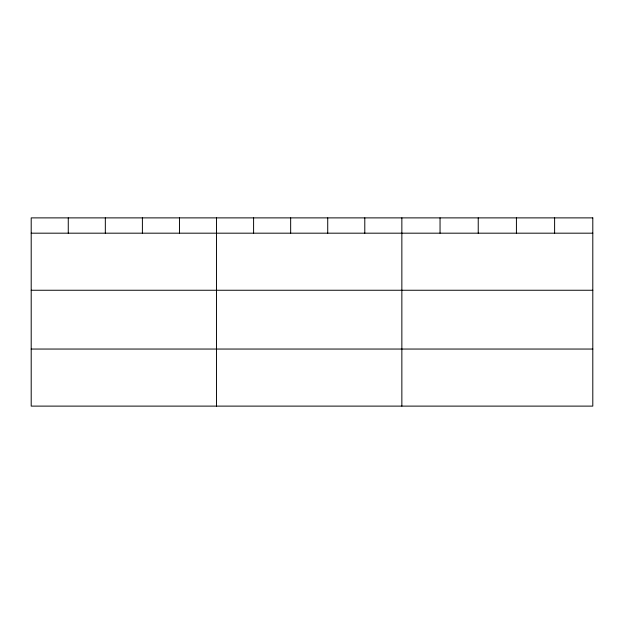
<?xml version="1.0" encoding="UTF-8"?>
<svg xmlns="http://www.w3.org/2000/svg" width="624" height="624" viewBox="0 0 624 624"><rect width="100%" height="100%" fill="white"/><g stroke="black" fill="none" stroke-linecap="round" stroke-linejoin="round"><path stroke-width="0.94" d="M31.2 233.181L592.8 233.181M31.2 290.254L592.8 290.254M31.2 349.05L592.8 349.05M554.611 217.885L554.611 233.181M516.422 217.885L516.422 233.181M478.234 217.885L478.234 233.181M440.045 217.885L440.045 233.181M401.856 217.885L401.856 406.115M364.79 217.885L364.79 233.181M327.725 217.885L327.725 233.181M290.659 217.885L290.659 233.181M253.594 217.885L253.594 233.181M216.528 217.885L216.528 406.115M179.462 217.885L179.462 233.181M142.397 217.885L142.397 233.181M105.331 217.885L105.331 233.181M68.266 217.885L68.266 233.181M592.8 217.885L31.2 217.885L31.2 406.115L592.8 406.115L592.8 217.885"/></g></svg>
